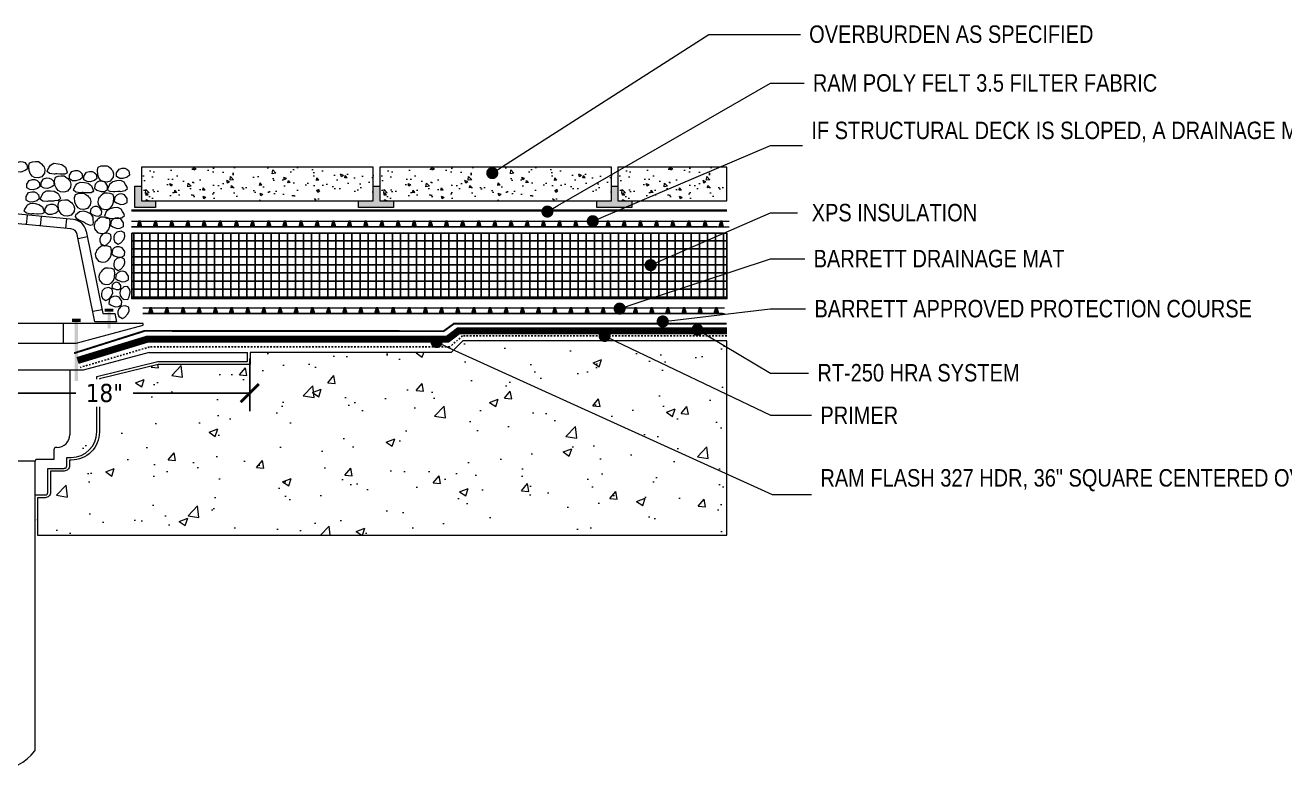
# Model space of a CAD drawing. Header units: inches. Extents: x -17 to 400, y 0 to 50.
# Drawn here: x 22.3 to 100.3, y 3.6 to 49.7 of the extents above; entities that cross this region are included whole.
import ezdxf
from ezdxf import colors
from ezdxf.entities.mleader import LeaderData, LeaderLine
from ezdxf.math import Vec2, Vec3

# ---------------------------------------------------------------- set-up
doc = ezdxf.new("R2010")
doc.units = ezdxf.units.IN
doc.header["$MEASUREMENT"] = 0
for name, pattern in [('Dash', [0.25, 0.125, -0.125]), ('Dashed - Dense', [0.8, 0.5, -0.3]), ('DASHED2', [0.1875, 0.125, -0.0625])]:
    doc.linetypes.add(name, pattern=pattern)
for name, color, linetype, lineweight in [('Drainage Mat', 191, 'Continuous', 0), ('Others', 190, 'Continuous', 0), ('RAM HDR 327', 63, 'Continuous', 0), ('RAM POLY FELT 3.5 FILTER FABRIC.', 4, 'Dash', 0), ('RT-250 HRA SYSTEM LIQUID', 241, 'Continuous', 0), ('RT-250 HRA SYSTEM MESH', 3, 'Continuous', 0), ('Text', 20, 'Continuous', 0)]:
    doc.layers.add(name, color=color, linetype=linetype, lineweight=lineweight)
doc.layers.add('G - Drawings.2D_Pen_No__11', color=251, linetype='Continuous', lineweight=0, true_color=0x4a4a4a)
doc.layers.add('Protection Course', color=99, linetype='Dashed - Dense', lineweight=0, true_color=0x216123)
for name, color, linetype in [('Insulation Border', 8, 'Continuous'), ('Insulation Foam', 9, 'Continuous'), ('Primer', 32, 'DASHED2')]:
    doc.layers.add(name, color=color, linetype=linetype)
doc.styles.add('Annotative', font='tahoma.ttf')
doc.styles.get("Standard").update_dxf_attribs({"font": ''})
doc.styles.get('Standard').set_extended_font_data('Arial Narrow')
doc.dimstyles.new('Annotative', dxfattribs={"dimscale": 0, "dimtxt": 0.09375, "dimasz": 0.09375, "dimexe": 0.09375, "dimexo": 0.09375, "dimgap": 0.0625, "dimtad": 0, "dimtih": 1, "dimtoh": 1, "dimlfac": -1, "dimzin": 3, "dimdsep": 46, "dimlunit": 4, "dimtxsty": 'Annotative', "dimblk": 'ARCHTICK', "dimcen": 0.09, "dimclrd": 256, "dimclre": 256, "dimclrt": 256, "dimadec": 0, "dimazin": 2, "dimtfac": 1, "dimtix": 1, "dimtofl": 0, "dimtmove": 1, "dimatfit": 1, "dimldrblk": 'CLOSEDBLANK', "dimfxl": 1, "dimtfill": 1, "dimtolj": 1, "dimtzin": 0, "dimarcsym": 0})

# ---------------------------------------------------------------- blocks, each defined once
blk = doc.blocks.new('*U17')
at = {"layer": 'Drainage Mat'}
h = blk.add_hatch(color=256, dxfattribs=at)
h.dxf.hatch_style = 1
h.paths.add_polyline_path([(0.5, 0.343), (0.447, 0.343), (0.355, 0), (0.5, 0), (0.645, 0), (0.553, 0.343)])
at = {"layer": 'Drainage Mat', "linetype": 'Continuous'}
for points in [[(0, 0.343), (1, 0.343)], [(0, 0), (1, 0)]]:
    blk.add_lwpolyline(points, dxfattribs=at)
blk.add_lwpolyline([(0.5, 0.343), (0.447, 0.343), (0.355, 0), (0.5, 0), (0.645, 0), (0.553, 0.343)], close=True, dxfattribs=at)
blk = doc.blocks.new('*U18')
at = {"layer": 'Drainage Mat', "color": 0, "linetype": 'ByBlock', "lineweight": -2, "transparency": 16777216}
for p in [(28.904, 37.206), (29.904, 37.206), (30.904, 37.206), (31.904, 37.206), (32.904, 37.206), (33.904, 37.206), (34.904, 37.206), (35.904, 37.206), (36.904, 37.206), (37.904, 37.206), (38.904, 37.206), (39.904, 37.206), (40.904, 37.206), (41.904, 37.206), (42.904, 37.206), (43.904, 37.206), (44.904, 37.206), (45.904, 37.206), (46.904, 37.206), (47.904, 37.206), (48.904, 37.206), (49.904, 37.206), (50.904, 37.206), (51.904, 37.206), (52.904, 37.206), (53.904, 37.206), (54.904, 37.206), (55.904, 37.206), (56.904, 37.206), (57.904, 37.206), (58.904, 37.206), (59.904, 37.206), (60.904, 37.206), (61.904, 37.206), (62.904, 37.206), (63.904, 37.206), (64.904, 37.206)]:
    blk.add_blockref('*U17', p, dxfattribs=at)
blk = doc.blocks.new('*U21')
at = {"layer": 'Drainage Mat'}
h = blk.add_hatch(color=256, dxfattribs=at)
h.dxf.hatch_style = 1
h.paths.add_polyline_path([(0.5, 0.343), (0.447, 0.343), (0.355, 0), (0.5, 0), (0.645, 0), (0.553, 0.343)])
at = {"layer": 'Drainage Mat', "linetype": 'Continuous'}
for points in [[(0, 0.343), (1, 0.343)], [(0, 0), (1, 0)]]:
    blk.add_lwpolyline(points, dxfattribs=at)
blk.add_lwpolyline([(0.5, 0.343), (0.447, 0.343), (0.355, 0), (0.5, 0), (0.645, 0), (0.553, 0.343)], close=True, dxfattribs=at)
blk = doc.blocks.new('*U22')
at = {"layer": 'Drainage Mat', "color": 0, "linetype": 'ByBlock', "lineweight": -2, "transparency": 16777216}
for p in [(29.603, 31.843), (30.603, 31.843), (31.603, 31.843), (32.603, 31.843), (33.603, 31.843), (34.603, 31.843), (35.603, 31.843), (36.603, 31.843), (37.603, 31.843), (38.603, 31.843), (39.603, 31.843), (40.603, 31.843), (41.603, 31.843), (42.603, 31.843), (43.603, 31.843), (44.603, 31.843), (45.603, 31.843), (46.603, 31.843), (47.603, 31.843), (48.603, 31.843), (49.603, 31.843), (50.603, 31.843), (51.603, 31.843), (52.603, 31.843), (53.603, 31.843), (54.603, 31.843), (55.603, 31.843), (56.603, 31.843), (57.603, 31.843), (58.603, 31.843), (59.603, 31.843), (60.603, 31.843), (61.603, 31.843), (62.603, 31.843), (63.603, 31.843), (64.603, 31.843)]:
    blk.add_blockref('*U21', p, dxfattribs=at)
blk = doc.blocks.new('_Dot')
at = {"color": 0, "linetype": 'ByBlock', "lineweight": -2}
blk.add_line((-0.5, 0), (-1, 0), dxfattribs=at)
at = {"color": 0, "linetype": 'ByBlock', "const_width": 0.5}
blk.add_lwpolyline([(-0.25, 0, 1), (0.25, 0, 1)], format="xyb", close=True, dxfattribs=at)
blk = doc.blocks.new('_ArchTick')
at = {"color": 0, "linetype": 'ByBlock', "const_width": 0.15}
blk.add_lwpolyline([(-0.5, -0.5), (0.5, 0.5)], dxfattribs=at)
blk = doc.blocks.new('*D23')
at = {"layer": 'Defpoints', "color": 0, "transparency": 16777216}
for p in [(18.241, 29.819), (36.225, 30.185), (36.225, 26.905)]:
    blk.add_point(p, dxfattribs=at)
at = {"layer": 'Text', "lineweight": -2, "transparency": 16777216}
for p, q in [((36.225, 29.06), (36.225, 25.78)), ((18.241, 28.694), (18.241, 25.78)), ((18.241, 26.905), (25.456, 26.905)), ((36.225, 26.905), (29.01, 26.905))]:
    blk.add_line(p, q, dxfattribs=at)
at = {"layer": 'Text', "lineweight": -2, "transparency": 16777216, "xscale": 1.125, "yscale": 1.125, "zscale": 1.125, "rotation": 180}
blk.add_blockref('_ArchTick', (18.241, 26.905), dxfattribs=at)
at = {"layer": 'Text', "lineweight": -2, "transparency": 16777216, "xscale": 1.125, "yscale": 1.125, "zscale": 1.125}
blk.add_blockref('_ArchTick', (36.225, 26.905), dxfattribs=at)
at = {"layer": 'Text', "transparency": 16777216, "insert": (27.233, 26.905), "char_height": 1.125, "attachment_point": 5, "style": 'Annotative', "bg_fill": 3, "box_fill_scale": 1.25, "bg_fill_color": 9, "bg_fill_true_color": 13158600, "bg_fill_transparency": 0}
blk.add_mtext('\\A1;18"', dxfattribs=at)
blk = doc.blocks.new('_ClosedBlank')
at = {"color": 0, "linetype": 'ByBlock', "lineweight": -2}
for p, q in [((-1, 0.17), (0, 0)), ((-1, 0.17), (-1, -0.17)), ((0, 0), (-1, -0.17))]:
    blk.add_line(p, q, dxfattribs=at)

msp = doc.modelspace()

# ---------------------------------------------------------------- hatches: boundary and pattern name
at = {"layer": 'Insulation Foam'}
h = msp.add_hatch(dxfattribs=at)
h.set_pattern_fill('NET', color=256, scale=4)
h.set_pattern_definition([(0, (-715.94605, 13.34545), (0, 0.5), []), (90, (-715.94605, 13.34545), (-0.5, 3e-17), [])])
h.paths.add_polyline_path([(28.9256, 36.8037), (28.9256, 32.7603), (65.7527, 32.7603), (65.7527, 36.8037)])
at = {"layer": 'Others'}
h = msp.add_hatch(dxfattribs=at)
h.set_pattern_fill('CONCRETE___STRUCTURAL_0002', color=256, style=0, pattern_type=2)
h.set_pattern_definition([(130, (35.2224, 39.63), (1.75746, 0.15376), [0.18377, -2.02145]), (185, (35.2224, 39.63), (0.33997, 1.84306), [0.147, -1.61716]), (79.549, (35.076, 39.6172), (-1.4175, 1.6893), [0.15618, -1.71797]), (133.816, (35.2224, 40.12), (2.615, 0.40556), [0.27565, -3.0322]), (83.364, (35.0045, 40.0862), (-2.29015, 2.3868), [0.23427, -2.57696]), (188.816, (35.2224, 40.12), (-2.29015, 2.3868), [0.2205, -2.42574]), (159, (34.9774, 39.9975), (1.46257, 0.98652), [0.18377, -2.02145]), (214, (34.9774, 39.9975), (-0.5962, 1.7768), [0.147, -1.61716]), (108.549, (34.8555, 39.9153), (-2.05875, 0.79028), [0.15618, -1.71797]), (142.5, (35.22243, 39.63), (-0.029795, 0.81567), [0, -1.59756, 0, -1.641665, 0, -1.62329]), (172.5, (35.2224, 39.63), (-0.644585, 0.96641), [0, -0.935994, 0, -1.56081, 0, -0.61869]), (212.5, (35.76884, 39.63), (1.307996, 0.055265), [0, -0.61256, 0, -1.91119, 0, -2.536005]), (222.5, (36.0139, 39.63), (-1.42895, 0.24528), [0, -0.79633, 0, -1.26923, 0, -1.80093])])
h.paths.add_polyline_path([(43.8662, 40.8985), (29.5333, 40.8985), (29.5333, 38.8208), (43.8662, 38.8208)])
h = msp.add_hatch(dxfattribs=at)
h.set_pattern_fill('CONCRETE___STRUCTURAL_0002', color=256, style=0, pattern_type=2)
h.set_pattern_definition([(130, (49.9628, 39.63), (1.75746, 0.15376), [0.18377, -2.02145]), (185, (49.9628, 39.63), (0.33997, 1.84306), [0.147, -1.61716]), (79.549, (49.8163, 39.6172), (-1.4175, 1.6893), [0.15618, -1.71797]), (133.816, (49.9628, 40.12), (2.615, 0.40556), [0.27565, -3.0322]), (83.364, (49.7448, 40.0862), (-2.29015, 2.3868), [0.23427, -2.57696]), (188.816, (49.9628, 40.12), (-2.29015, 2.3868), [0.2205, -2.42574]), (159, (49.7177, 39.9975), (1.46257, 0.98652), [0.18377, -2.02145]), (214, (49.7177, 39.9975), (-0.5962, 1.7768), [0.147, -1.61716]), (108.549, (49.5959, 39.9153), (-2.05875, 0.79028), [0.15618, -1.71797]), (142.5, (49.96276, 39.63), (-0.029795, 0.81567), [0, -1.59756, 0, -1.641665, 0, -1.62329]), (172.5, (49.96276, 39.63), (-0.644585, 0.96641), [0, -0.935994, 0, -1.56081, 0, -0.61869]), (212.5, (50.50916, 39.63), (1.307996, 0.055265), [0, -0.61256, 0, -1.91119, 0, -2.536005]), (222.5, (50.7542, 39.63), (-1.42895, 0.24528), [0, -0.79633, 0, -1.26923, 0, -1.80093])])
h.paths.add_polyline_path([(58.6065, 40.8985), (44.2736, 40.8985), (44.2736, 38.8208), (58.6065, 38.8208)])
h = msp.add_hatch(dxfattribs=at)
h.set_pattern_fill('CONCRETE___STRUCTURAL_0002', color=256, style=0, pattern_type=2)
h.set_pattern_definition([(130, (64.7031, 39.63), (1.75746, 0.15376), [0.18377, -2.02145]), (185, (64.703, 39.63), (0.34, 1.84306), [0.147, -1.61716]), (79.55, (64.5566, 39.6172), (-1.4175, 1.6893), [0.1562, -1.71797]), (133.816, (64.703, 40.12), (2.615, 0.4056), [0.27565, -3.0322]), (83.364, (64.4852, 40.0862), (-2.2902, 2.3868), [0.2343, -2.57696]), (188.816, (64.703, 40.12), (-2.2902, 2.3868), [0.2205, -2.42574]), (159, (64.458, 39.9975), (1.46257, 0.9865), [0.18377, -2.02145]), (214, (64.458, 39.9975), (-0.5962, 1.7768), [0.147, -1.61716]), (108.55, (64.3362, 39.9153), (-2.05875, 0.7903), [0.1562, -1.71797]), (142.5, (64.7031, 39.63), (-0.029795, 0.81567), [0, -1.59756, 0, -1.641665, 0, -1.62329]), (172.5, (64.7031, 39.63), (-0.64459, 0.9664), [0, -0.93599, 0, -1.56081, 0, -0.61869]), (212.5, (65.2495, 39.63), (1.307996, 0.055265), [0, -0.61256, 0, -1.91119, 0, -2.536]), (222.5, (65.4945, 39.63), (-1.42895, 0.24528), [0, -0.79633, 0, -1.26923, 0, -1.80093])])
h.paths.add_polyline_path([(65.7527, 40.8985), (59.0139, 40.8985), (59.0139, 38.8208), (65.7527, 38.8208)])
for points in [[(29.1258, 39.7285), (29.5333, 39.7285), (29.5333, 38.8208), (30.3902, 38.8208), (30.3902, 38.407), (29.1258, 38.407)], [(45.1305, 38.8208), (45.1305, 38.407), (42.9643, 38.407), (42.9643, 38.8208), (43.8662, 38.8208), (43.8662, 39.7285), (44.2736, 39.7285), (44.2736, 38.8208)], [(59.8708, 38.8208), (59.8708, 38.407), (57.7046, 38.407), (57.7046, 38.8208), (58.6065, 38.8208), (58.6065, 39.7285), (59.0139, 39.7285), (59.0139, 38.8208)]]:
    msp.add_hatch(color=256, dxfattribs=at).paths.add_polyline_path(points)
at = {"layer": 'Others', "linetype": 'Continuous'}
for points in [[(27.7946, 32.1395), (27.2463, 32.1395), (27.2463, 31.9425), (27.7946, 31.9425)], [(25.7667, 31.5074), (25.2184, 31.5074), (25.2184, 31.3104), (25.7667, 31.3104)], [(25.3971, 31.3104), (25.3971, 27.6523), (25.5941, 27.6523), (25.5941, 31.3104)], [(27.425, 31.9291), (27.425, 30.9204), (27.622, 30.9204), (27.622, 31.9291)]]:
    msp.add_hatch(color=256, dxfattribs=at).paths.add_polyline_path(points)
at = {"layer": 'Others'}
h = msp.add_hatch(dxfattribs=at)
h.set_pattern_fill('CONCRETE___STRUCTURAL_0002', color=256, style=0, pattern_type=2)
h.set_pattern_definition([(50, (-167.875, 23.269), (-5.46552, 0.47817), [0.5715, -6.2865]), (355, (-167.875, 23.269), (-1.05729, 5.7317), [0.4572, -5.0292]), (100.4514, (-167.4194, 23.229), (4.40824, 5.25353), [0.4857, -5.3427]), (46.1842, (-167.875, 24.793), (-8.13238, 1.26125), [0.85725, -9.42975]), (96.6356, (-167.197, 24.688), (7.12213, 7.42278), [0.72855, -8.01405]), (351.184, (-167.875, 24.793), (7.12212, 7.42278), [0.6858, -7.5438]), (21, (-167.113, 24.412), (-4.54843, 3.06796), [0.5715, -6.2865]), (326, (-167.113, 24.412), (1.85406, 5.52564), [0.4572, -5.0292]), (71.4514, (-166.734, 24.156), (6.4025, 2.45768), [0.4857, -5.3427]), (37.5, (-167.8749, 23.2689), (0.092658, 2.536651), [0, -4.96824, 0, -5.1054, 0, -5.04825]), (7.5, (-167.875, 23.2689), (2.00459, 3.005417), [0, -2.91084, 0, -4.85394, 0, -1.92405]), (327.5, (-169.5742, 23.2689), (-4.067727, 0.171868), [0, -1.905, 0, -5.9436, 0, -7.8867]), (317.5, (-170.336, 23.269), (4.44388, 0.7628), [0, -2.4765, 0, -3.94716, 0, -5.6007])])
edge = h.paths.add_edge_path()
edge.add_arc((24.7465, 22.4066), 0.3258, 270, 360, ccw=False)
edge.add_line((24.7465, 22.0808), (23.8956, 22.0808))
edge.add_line((23.8956, 22.0808), (23.8956, 20.7574))
edge.add_arc((23.5698, 20.7574), 0.3258, 270, 360, ccw=False)
edge.add_line((23.5698, 20.4317), (23.0947, 20.4317))
edge.add_line((23.0947, 20.4317), (23.0947, 18.1154))
edge.add_line((23.0947, 18.1154), (65.7527, 18.1154))
edge.add_line((65.7527, 18.1154), (65.7527, 30.1501))
edge.add_line((65.7527, 30.1501), (49.4176, 30.1501))
edge.add_line((49.4176, 30.1501), (48.686, 29.4185))
edge.add_line((48.686, 29.4185), (36.2541, 29.4185))
edge.add_line((36.2541, 29.4185), (36.2541, 28.6859))
edge.add_line((36.2541, 28.6859), (30.5597, 28.6859))
edge.add_line((30.5597, 28.6859), (26.9267, 27.7963))
edge.add_line((26.9267, 27.7963), (26.9267, 24.5055))
edge.add_arc((25.1848, 24.503), 1.7419, -90.083378, 0.083378, ccw=False)
edge.add_line((25.1823, 22.7611), (25.0723, 22.7611))
edge.add_line((25.0723, 22.7611), (25.0723, 22.4066))

# ---------------------------------------------------------------- linework, layer by layer
at = {"layer": 'Drainage Mat'}
for points in [[(65.131, 37.2064), (28.9038, 37.2064)], [(65.4859, 31.843), (29.6029, 31.843)]]:
    msp.add_lwpolyline(points, dxfattribs=at)
at = {"layer": 'G - Drawings.2D_Pen_No__11', "linetype": 'Continuous'}
msp.add_line((36.0859, 28.854), (36.0859, 29.4185), dxfattribs=at)
at = {"layer": 'Insulation Border'}
msp.add_lwpolyline([(28.9256, 36.8037), (65.7527, 36.8037), (65.7527, 32.7603), (28.9256, 32.7603)], close=True, dxfattribs=at)
at = {"layer": 'Others', "linetype": 'Continuous'}
for p, q in [((25.3103, 37.6577), (18.634, 38.3006)), ((25.1556, 37.0795), (18.2406, 37.7454)), ((22.4429, 37.9339), (22.3863, 37.3462)), ((23.317, 37.8497), (23.2604, 37.262)), ((24.885, 37.6987), (24.8284, 37.111)), ((26.6504, 31.3296), (25.5535, 36.7213)), ((26.1059, 36.9413), (27.1458, 31.8302)), ((26.1803, 36.5757), (25.6068, 36.4591)), ((27.0972, 32.069), (26.5237, 31.9523)), ((29.6313, 31.2205), (6.85, 31.2205)), ((24.6955, 29.9989), (24.6955, 31.2205)), ((28.0036, 31.3219), (26.6504, 31.3296)), ((27.1458, 31.8302), (27.9002, 31.8302)), ((28.0036, 31.3219), (27.9002, 31.8302)), ((29.6313, 31.1098), (29.6313, 31.2205)), ((25.4854, 29.9989), (29.6313, 31.1098)), ((10.9959, 29.9989), (25.4854, 29.9989)), ((30.0116, 29.4185), (25.913, 28.3203)), ((26.7585, 27.9283), (30.5395, 28.854)), ((30.0116, 29.4185), (36.0859, 29.4185)), ((30.5395, 28.854), (36.0859, 28.854)), ((25.913, 28.3203), (10.5683, 28.3203)), ((25.089, 28.3203), (25.089, 24.3331)), ((26.7585, 24.5055), (26.7585, 27.9283)), ((24.1033, 23.3874), (24.1033, 22.8044)), ((24.3009, 23.545), (24.2609, 23.545)), ((13.5376, 22.7182), (22.9437, 22.7182)), ((22.9266, 22.6468), (22.9266, 4.7544)), ((24.1033, 22.8044), (23.0842, 22.8044)), ((24.9042, 22.9293), (25.1823, 22.9293)), ((24.9042, 22.4066), (24.9042, 22.9293)), ((23.7275, 22.2489), (24.7465, 22.2489)), ((23.7275, 20.7574), (23.7275, 22.2489)), ((22.9266, 20.5998), (23.5698, 20.5998))]:
    msp.add_line(p, q, dxfattribs=at)
for points in [[(22.4298, 41.0721), (22.4717, 40.7985), (22.3295, 40.6866), (22.0681, 40.5956), (21.8681, 40.6067), (21.6749, 40.721), (21.666, 40.9515), (21.826, 41.1839), (22.0199, 41.2448), (22.1792, 41.2325), (22.3128, 41.1762), (22.3987, 41.0852), (22.4232, 41.0566)], [(23.4029, 41.0295), (23.4782, 40.9599), (23.5062, 40.893), (23.5525, 40.7387), (23.5255, 40.5361), (23.3507, 40.3041), (23.1294, 40.2365), (22.9132, 40.2666), (22.7705, 40.3384), (22.6465, 40.5015), (22.5728, 40.6857), (22.5513, 40.9718), (22.5987, 41.1646), (22.7761, 41.2349), (22.9645, 41.2515), (23.0791, 41.2533), (23.15, 41.2477), (23.2351, 41.1919), (23.3375, 41.1126), (23.3681, 41.0929)], [(24.1221, 40.4605), (23.8331, 40.5135), (23.6975, 40.6337), (23.7277, 40.7574), (23.8237, 40.8908), (23.9034, 41.0283), (24.1094, 41.1377), (24.3726, 41.1115), (24.5947, 41.061), (24.8167, 40.8979), (24.9326, 40.5977), (24.8981, 40.5224), (24.794, 40.469), (24.5652, 40.4579), (24.4836, 40.4572), (24.2941, 40.4778), (24.2367, 40.4792), (24.1689, 40.4722)], [(25.8301, 40.5235), (25.872, 40.2499), (25.7298, 40.1379), (25.4684, 40.047), (25.2684, 40.0581), (25.0752, 40.1724), (25.0663, 40.4029), (25.2263, 40.6352), (25.4202, 40.6962), (25.5795, 40.6839), (25.7131, 40.6276), (25.799, 40.5366), (25.8235, 40.5079)], [(26.7238, 40.4664), (26.7657, 40.1927), (26.6235, 40.0808), (26.3622, 39.9899), (26.1621, 40.001), (25.9689, 40.1153), (25.96, 40.3458), (26.1201, 40.5781), (26.3139, 40.639), (26.4733, 40.6268), (26.6068, 40.5705), (26.6927, 40.4794), (26.7173, 40.4508)], [(27.6518, 40.7662), (27.7271, 40.6966), (27.7551, 40.6297), (27.8015, 40.4754), (27.7744, 40.2728), (27.5996, 40.0408), (27.3783, 39.9732), (27.1621, 40.0033), (27.0194, 40.0752), (26.8955, 40.2383), (26.8217, 40.4224), (26.8002, 40.7085), (26.8476, 40.9013), (27.025, 40.9716), (27.2135, 40.9882), (27.328, 40.9901), (27.3989, 40.9845), (27.484, 40.9286), (27.5864, 40.8494), (27.6171, 40.8296)], [(28.7454, 40.6705), (28.7873, 40.3969), (28.6451, 40.285), (28.3838, 40.194), (28.1837, 40.2051), (27.9905, 40.3194), (27.9816, 40.5499), (28.1417, 40.7823), (28.3355, 40.8432), (28.4949, 40.8309), (28.6284, 40.7746), (28.7143, 40.6836), (28.7389, 40.655)], [(23.1874, 39.9698), (23.2293, 39.6962), (23.0871, 39.5843), (22.8258, 39.4933), (22.6257, 39.5045), (22.4325, 39.6188), (22.4236, 39.8492), (22.5837, 40.0816), (22.7775, 40.1425), (22.9369, 40.1302), (23.0704, 40.074), (23.1563, 39.9829), (23.1809, 39.9543)], [(24.074, 40.0586), (24.116, 39.7849), (23.9738, 39.673), (23.7124, 39.582), (23.5123, 39.5932), (23.3192, 39.7075), (23.3103, 39.938), (23.4703, 40.1703), (23.6642, 40.2312), (23.8235, 40.2189), (23.957, 40.1627), (24.043, 40.0716), (24.0675, 40.043)], [(25.0035, 40.1365), (25.0788, 40.067), (25.1068, 40), (25.1532, 39.8458), (25.1261, 39.6432), (24.9513, 39.4111), (24.73, 39.3435), (24.5138, 39.3737), (24.3711, 39.4455), (24.2472, 39.6086), (24.1734, 39.7927), (24.1519, 40.0788), (24.1993, 40.2717), (24.3767, 40.342), (24.5652, 40.3585), (24.6797, 40.3604), (24.7506, 40.3548), (24.8357, 40.2989), (24.9381, 40.2197), (24.9688, 40.2)], [(25.7476, 39.3015), (25.4586, 39.3545), (25.3231, 39.4747), (25.3533, 39.5984), (25.4493, 39.7318), (25.5289, 39.8693), (25.7349, 39.9787), (25.9981, 39.9525), (26.2203, 39.902), (26.4422, 39.7389), (26.5582, 39.4387), (26.5237, 39.3634), (26.4196, 39.31), (26.1907, 39.2989), (26.1092, 39.2982), (25.9197, 39.3188), (25.8623, 39.3202), (25.7944, 39.3132)], [(26.6674, 39.8659), (26.6255, 39.5922), (26.7677, 39.4803), (27.0291, 39.3894), (27.2291, 39.4005), (27.4223, 39.5148), (27.4312, 39.7453), (27.2711, 39.9776), (27.0773, 40.0385), (26.9179, 40.0263), (26.7844, 39.97), (26.6985, 39.8789), (26.674, 39.8503)], [(28.235, 39.3936), (28.524, 39.4466), (28.6595, 39.5668), (28.6293, 39.6905), (28.5333, 39.8239), (28.4537, 39.9614), (28.2477, 40.0708), (27.9845, 40.0446), (27.7623, 39.9941), (27.5404, 39.831), (27.4244, 39.5308), (27.459, 39.4555), (27.563, 39.4021), (27.7919, 39.391), (27.8735, 39.3903), (28.063, 39.4109), (28.1203, 39.4123), (28.1882, 39.4053)], [(23.148, 39.2071), (23.1899, 38.9335), (23.0477, 38.8216), (22.7863, 38.7306), (22.5863, 38.7418), (22.3931, 38.856), (22.3842, 39.0865), (22.5442, 39.3189), (22.7381, 39.3798), (22.8974, 39.3675), (23.031, 39.3112), (23.1169, 39.2202), (23.1414, 39.1916)], [(23.7136, 38.7675), (23.4209, 38.7932), (23.2747, 38.9001), (23.2931, 39.0262), (23.3762, 39.1679), (23.4426, 39.3123), (23.6375, 39.4406), (23.9019, 39.4392), (24.1279, 39.4097), (24.3641, 39.2681), (24.5077, 38.9801), (24.4804, 38.9019), (24.3818, 38.8389), (24.1549, 38.8065), (24.0738, 38.7981), (23.8832, 38.8008), (23.826, 38.7969), (23.7591, 38.7836)], [(26.2392, 39.0683), (26.3145, 38.9988), (26.3425, 38.9319), (26.3888, 38.7776), (26.3618, 38.575), (26.187, 38.343), (25.9657, 38.2753), (25.7495, 38.3055), (25.6068, 38.3773), (25.4828, 38.5404), (25.4091, 38.7245), (25.3876, 39.0106), (25.435, 39.2035), (25.6124, 39.2738), (25.8009, 39.2903), (25.9154, 39.2922), (25.9863, 39.2866), (26.0714, 39.2307), (26.1738, 39.1515), (26.2045, 39.1318)], [(26.9717, 39.0696), (26.8964, 39.0001), (26.8684, 38.9332), (26.822, 38.7789), (26.8491, 38.5763), (27.0239, 38.3443), (27.2452, 38.2766), (27.4614, 38.3068), (27.6041, 38.3786), (27.728, 38.5417), (27.8018, 38.7258), (27.8233, 39.0119), (27.7759, 39.2048), (27.5985, 39.2751), (27.41, 39.2916), (27.2955, 39.2935), (27.2246, 39.2879), (27.1395, 39.232), (27.0371, 39.1528), (27.0064, 39.1331)], [(27.8803, 39.0696), (27.8383, 38.796), (27.9806, 38.6841), (28.2419, 38.5931), (28.442, 38.6043), (28.6351, 38.7186), (28.6441, 38.949), (28.484, 39.1814), (28.2902, 39.2423), (28.1308, 39.23), (27.9973, 39.1738), (27.9113, 39.0827), (27.8868, 39.0541)], [(22.6978, 37.9937), (22.4088, 38.0466), (22.2733, 38.1668), (22.3035, 38.2905), (22.3995, 38.4239), (22.4791, 38.5614), (22.6851, 38.6709), (22.9483, 38.6447), (23.1705, 38.5942), (23.3924, 38.431), (23.5084, 38.1309), (23.4739, 38.0555), (23.3698, 38.0021), (23.1409, 37.991), (23.0594, 37.9903), (22.8699, 38.0109), (22.8125, 38.0123), (22.7446, 38.0053)], [(24.3208, 38.439), (24.3627, 38.1654), (24.2205, 38.0535), (23.9591, 37.9625), (23.7591, 37.9737), (23.5659, 38.088), (23.557, 38.3184), (23.717, 38.5508), (23.9109, 38.6117), (24.0703, 38.5994), (24.2038, 38.5432), (24.2897, 38.4521), (24.3142, 38.4235)], [(25.2294, 38.6482), (25.3046, 38.5787), (25.3327, 38.5118), (25.379, 38.3575), (25.352, 38.1549), (25.1772, 37.9229), (24.9559, 37.8552), (24.7397, 37.8854), (24.597, 37.9572), (24.473, 38.1203), (24.3992, 38.3044), (24.3777, 38.5905), (24.4251, 38.7834), (24.6026, 38.8537), (24.791, 38.8702), (24.9056, 38.8721), (24.9764, 38.8665), (25.0616, 38.8106), (25.164, 38.7314), (25.1946, 38.7117)], [(26.4033, 38.3271), (26.3462, 38.0846), (26.4658, 37.974), (26.6938, 37.8738), (26.8741, 37.8695), (27.0555, 37.9583), (27.08, 38.1644), (26.9529, 38.3843), (26.7833, 38.4528), (26.6395, 38.4531), (26.5157, 38.4122), (26.4321, 38.3366), (26.4081, 38.3127)], [(28.046, 37.7217), (28.335, 37.7747), (28.4706, 37.8949), (28.4403, 38.0186), (28.3444, 38.152), (28.2647, 38.2895), (28.0587, 38.3989), (27.7955, 38.3727), (27.5734, 38.3222), (27.3514, 38.1591), (27.2354, 37.8589), (27.27, 37.7836), (27.3741, 37.7302), (27.6029, 37.7191), (27.6845, 37.7184), (27.874, 37.739), (27.9313, 37.7404), (27.9992, 37.7334)], [(26.0749, 37.4114), (26.3529, 37.3161), (26.5299, 37.3546), (26.5641, 37.4773), (26.5457, 37.6406), (26.5435, 37.7995), (26.4174, 37.9957), (26.1751, 38.1017), (25.9566, 38.1664), (25.6833, 38.1327), (25.4352, 37.9277), (25.4285, 37.8451), (25.4931, 37.7476), (25.6873, 37.6259), (25.758, 37.5854), (25.9334, 37.5106), (25.9841, 37.4838), (26.0398, 37.4445)], [(26.7458, 37.5814), (26.6706, 37.5118), (26.6425, 37.4449), (26.5962, 37.2906), (26.6232, 37.088), (26.798, 36.856), (27.0193, 36.7883), (27.2355, 36.8185), (27.3782, 36.8903), (27.5022, 37.0534), (27.576, 37.2376), (27.5975, 37.5237), (27.5501, 37.7165), (27.3726, 37.7868), (27.1842, 37.8034), (27.0696, 37.8052), (26.9988, 37.7996), (26.9136, 37.7437), (26.8112, 37.6645), (26.7806, 37.6448)], [(27.6544, 37.5813), (27.6125, 37.3077), (27.7547, 37.1958), (28.0161, 37.1048), (28.2161, 37.116), (28.4093, 37.2303), (28.4182, 37.4607), (28.2582, 37.6931), (28.0643, 37.754), (27.905, 37.7417), (27.7714, 37.6855), (27.6855, 37.5944), (27.661, 37.5658)], [(26.9978, 36.1704), (27.2312, 36.0217), (27.391, 36.1067), (27.5796, 36.3092), (27.6501, 36.4968), (27.6234, 36.7196), (27.4161, 36.8207), (27.1389, 36.768), (27.005, 36.6151), (26.952, 36.4644), (26.9496, 36.3195), (26.9983, 36.2041), (27.0146, 36.1702)], [(27.8551, 36.2832), (28.0885, 36.1345), (28.2483, 36.2195), (28.4369, 36.422), (28.5074, 36.6095), (28.4807, 36.8324), (28.2734, 36.9335), (27.9962, 36.8807), (27.8623, 36.7279), (27.8093, 36.5771), (27.8069, 36.4323), (27.8556, 36.3169), (27.8719, 36.2829)], [(26.8196, 35.7999), (26.7443, 35.7304), (26.7163, 35.6635), (26.6699, 35.5092), (26.697, 35.3066), (26.8718, 35.0746), (27.0931, 35.0069), (27.3093, 35.0371), (27.452, 35.1089), (27.5759, 35.272), (27.6497, 35.4561), (27.6712, 35.7422), (27.6238, 35.9351), (27.4464, 36.0054), (27.2579, 36.0219), (27.1434, 36.0238), (27.0725, 36.0182), (26.9874, 35.9623), (26.885, 35.8831), (26.8543, 35.8634)], [(27.7282, 35.7999), (27.6862, 35.5263), (27.8285, 35.4144), (28.0898, 35.3234), (28.2899, 35.3346), (28.483, 35.4488), (28.492, 35.6793), (28.3319, 35.9117), (28.1381, 35.9726), (27.9787, 35.9603), (27.8452, 35.904), (27.7592, 35.813), (27.7347, 35.7844)], [(27.8551, 34.6467), (28.0885, 34.498), (28.2483, 34.583), (28.4369, 34.7855), (28.5074, 34.9731), (28.4807, 35.1959), (28.2734, 35.297), (27.9962, 35.2443), (27.8623, 35.0914), (27.8093, 34.9407), (27.8069, 34.7958), (27.8556, 34.6804), (27.8719, 34.6465)], [(27.0362, 34.418), (26.961, 34.3484), (26.9329, 34.2815), (26.8866, 34.1272), (26.9136, 33.9246), (27.0884, 33.6926), (27.3097, 33.6249), (27.5259, 33.6551), (27.6686, 33.7269), (27.7926, 33.89), (27.8663, 34.0742), (27.8879, 34.3602), (27.8405, 34.5531), (27.663, 34.6234), (27.4746, 34.64), (27.36, 34.6418), (27.2892, 34.6362), (27.204, 34.5803), (27.1016, 34.5011), (27.071, 34.4814)], [(27.9632, 34.2762), (27.9213, 34.0026), (28.0635, 33.8907), (28.3249, 33.7997), (28.5249, 33.8108), (28.7181, 33.9251), (28.727, 34.1556), (28.567, 34.388), (28.3731, 34.4489), (28.2138, 34.4366), (28.0802, 34.3803), (27.9943, 34.2893), (27.9698, 34.2607)], [(27.7248, 33.6463), (27.6955, 33.4547), (27.795, 33.3764), (27.978, 33.3127), (28.118, 33.3205), (28.2532, 33.4005), (28.2595, 33.5619), (28.1474, 33.7245), (28.0117, 33.7672), (27.9002, 33.7585), (27.8067, 33.7192), (27.7466, 33.6554), (27.7294, 33.6354)], [(27.0938, 32.7907), (27.3273, 32.642), (27.487, 32.727), (27.6757, 32.9295), (27.7461, 33.1171), (27.7194, 33.3399), (27.5122, 33.441), (27.235, 33.3883), (27.101, 33.2354), (27.048, 33.0847), (27.0457, 32.9398), (27.0943, 32.8244), (27.1106, 32.7905)], [(27.5426, 32.7297), (27.5006, 32.4561), (27.6429, 32.3442), (27.9042, 32.2532), (28.1043, 32.2644), (28.2974, 32.3787), (28.3064, 32.6091), (28.1463, 32.8415), (27.9524, 32.9024), (27.7931, 32.8901), (27.6596, 32.8339), (27.5736, 32.7428), (27.5491, 32.7142)], [(28.3986, 32.7233), (28.6752, 32.7112), (28.771, 32.8647), (28.8332, 33.1344), (28.8004, 33.3321), (28.6659, 33.5117), (28.4358, 33.4957), (28.2221, 33.3114), (28.1826, 33.1121), (28.212, 32.955), (28.2824, 32.8283), (28.3823, 32.7528), (28.4134, 32.7315)], [(28.1096, 31.6711), (28.343, 31.5224), (28.5028, 31.6074), (28.6914, 31.8099), (28.7619, 31.9974), (28.7352, 32.2203), (28.5279, 32.3214), (28.2507, 32.2686), (28.1168, 32.1158), (28.0638, 31.965), (28.0615, 31.8201), (28.1101, 31.7048), (28.1264, 31.6708)]]:
    msp.add_lwpolyline(points, close=True, dxfattribs=at)
at = {"layer": 'Others', "flags": 128}
for points in [[(43.8662, 40.8985), (29.5333, 40.8985), (29.5333, 38.8208), (43.8662, 38.8208)], [(58.6065, 40.8985), (44.2736, 40.8985), (44.2736, 38.8208), (58.6065, 38.8208)], [(65.7527, 40.8985), (59.0139, 40.8985), (59.0139, 38.8208), (65.7527, 38.8208)], [(29.1258, 39.7285), (29.5333, 39.7285), (29.5333, 38.8208), (30.3902, 38.8208), (30.3902, 38.407), (29.1258, 38.407)], [(45.1305, 38.8208), (45.1305, 38.407), (42.9643, 38.407), (42.9643, 38.8208), (43.8662, 38.8208), (43.8662, 39.7285), (44.2736, 39.7285), (44.2736, 38.8208)], [(59.8708, 38.8208), (59.8708, 38.407), (57.7046, 38.407), (57.7046, 38.8208), (58.6065, 38.8208), (58.6065, 39.7285), (59.0139, 39.7285), (59.0139, 38.8208)]]:
    msp.add_lwpolyline(points, close=True, dxfattribs=at)
msp.add_lwpolyline([(25.0723, 22.4066, -0.4142136), (24.7465, 22.0808), (23.8956, 22.0808), (23.8956, 20.7574, -0.4142136), (23.5698, 20.4317), (23.0947, 20.4317), (23.0947, 18.1154), (65.7527, 18.1154), (65.7527, 30.1501), (49.4176, 30.1501), (48.686, 29.4185), (36.2541, 29.4185), (36.2541, 28.6859), (30.5597, 28.6859), (26.9267, 27.7963), (26.9267, 24.5055, -0.4150663), (25.1823, 22.7611), (25.0723, 22.7611)], format="xyb", close=True, dxfattribs=at)
at = {"layer": 'Others', "linetype": 'Continuous'}
for centre, radius, start, end in [((25.224, 36.7619), 0.9, 11.499702, 84.499445), ((25.1125, 36.6316), 0.45, 11.4997, 84.499443), ((24.3009, 24.3331), 0.7881, 270, 0), ((25.1823, 24.5055), 1.5763, 270, 0), ((24.2609, 23.3874), 0.1576, 90, 180), ((23.0842, 22.6468), 0.1576, 90, 180), ((24.7465, 22.4066), 0.1576, 270, 0), ((23.5698, 20.7574), 0.1576, 270, 0), ((20.582, 6.5089), 2.9283, 216.912578, 323.192728)]:
    msp.add_arc(centre, radius, start, end, dxfattribs=at)
at = {"layer": 'Primer', "ltscale": 0.2}
msp.add_lwpolyline([(65.7489, 30.4481), (49.3931, 30.4481), (48.5922, 29.7622), (30.0214, 29.7622), (25.7302, 28.4951)], dxfattribs=at)
at = {"layer": 'Protection Course', "ltscale": 0.2, "const_width": 0.1186}
msp.add_lwpolyline([(65.7443, 31.203), (48.8599, 31.203), (48.2269, 30.7421), (29.7316, 30.7623), (25.3553, 29.3789)], dxfattribs=at)
at = {"layer": 'RAM HDR 327', "const_width": 0.08}
msp.add_lwpolyline([(36.1337, 30.1551), (29.9646, 30.1551), (25.6189, 28.8718)], dxfattribs=at)
at = {"layer": 'RAM POLY FELT 3.5 FILTER FABRIC.', "ltscale": 0.2, "const_width": 0.1415, "flags": 128}
msp.add_lwpolyline([(28.8952, 38.2164), (65.7527, 38.2164)], dxfattribs=at)
at = {"layer": 'RT-250 HRA SYSTEM LIQUID', "const_width": 0.3}
for points in [[(65.7527, 30.8367), (49.1272, 30.8367), (48.4414, 30.3147), (29.8705, 30.3147), (25.547, 28.9924)], [(65.7527, 30.6957), (49.1748, 30.6957), (48.4889, 30.1737), (29.8916, 30.1737), (25.5882, 28.8576)]]:
    msp.add_lwpolyline(points, dxfattribs=at)
at = {"layer": 'RT-250 HRA SYSTEM MESH'}
msp.add_lwpolyline([(65.7527, 30.8367), (49.1272, 30.8367), (48.4414, 30.3046), (29.9461, 30.3248), (25.6226, 29.0127)], dxfattribs=at)

# ---------------------------------------------------------------- block references
at = {"layer": 'Drainage Mat'}
for name in ['*U18', '*U22']:
    msp.add_blockref(name, (0, 0), dxfattribs=at)

# ---------------------------------------------------------------- leaders
at = {"layer": 'Text'}
ml = msp.add_multileader_mtext('Standard', dxfattribs=at)
ml.set_content('OVERBURDEN AS SPECIFIED', color=256)
ml.set_leader_properties(color=256, lineweight=0)
ml.set_arrow_properties(name='DOT')
ml.build(insert=Vec2(0, 0))
ml.multileader.update_dxf_attribs({"text_left_attachment_type": 2, "text_right_attachment_type": 2, "dogleg_length": 11.2809, "arrow_head_size": 0.75, "scale": 12})
ctx = ml.context
ctx.base_point, ctx.scale, ctx.char_height, ctx.arrow_head_size, ctx.landing_gap_size, ctx.plane_origin = Vec3(70.3054, 49.1146), 12, 1.08, 0.75, 0.54, Vec3(46.5807, 40.1455)
ctx.left_attachment, ctx.right_attachment = 2, 2
notes = []
notes.append((ctx, [(0, (1, 1, 0), (64.6312, 49.1146), (1, 0), 5.6742, [(0, [(51.2373, 40.5304)], 0, [])])]))
ctx.mtext.insert, ctx.mtext.flow_direction = Vec3(70.8454, 49.6734), 5
ml = msp.add_multileader_mtext('Standard', dxfattribs=at)
ml.set_content('RAM POLY FELT 3.5 FILTER FABRIC', color=256)
ml.set_leader_properties(color=256, lineweight=0)
ml.set_arrow_properties(name='DOT')
ml.build(insert=Vec2(0, 0))
ml.multileader.update_dxf_attribs({"text_left_attachment_type": 2, "text_right_attachment_type": 2, "dogleg_length": 0.36, "arrow_head_size": 0.75, "scale": 12})
ctx = ml.context
ctx.base_point, ctx.scale, ctx.char_height, ctx.arrow_head_size, ctx.landing_gap_size, ctx.plane_origin = Vec3(70.5375, 46.0952), 12, 1.08, 0.75, 0.54, Vec3(52.7411, 37.767)
ctx.left_attachment, ctx.right_attachment = 2, 2
notes.append((ctx, [(0, (1, 1, 0), (68.4502, 46.0952), (1, 0), 2.0873, [(0, [(54.6494, 38.1482)], 0, [])])]))
ctx.mtext.insert, ctx.mtext.flow_direction = Vec3(71.0775, 46.654), 5
ml = msp.add_multileader_mtext('Standard', dxfattribs=at)
ml.set_content('IF STRUCTURAL DECK IS SLOPED, A DRAINAGE MAT IS RECOMMENDED.', color=256)
ml.set_leader_properties(color=256, lineweight=0)
ml.set_arrow_properties(name='DOT')
ml.build(insert=Vec2(0, 0))
ml.multileader.update_dxf_attribs({"text_left_attachment_type": 2, "text_right_attachment_type": 2, "dogleg_length": 0.36, "arrow_head_size": 0.75, "scale": 12})
ctx = ml.context
ctx.base_point, ctx.scale, ctx.char_height, ctx.arrow_head_size, ctx.landing_gap_size, ctx.plane_origin = Vec3(70.4447, 42.2465), 12, 1.08, 0.75, 0.54, Vec3(61.7523, 37.5548)
ctx.left_attachment, ctx.right_attachment = 2, 2
notes.append((ctx, [(0, (1, 1, 0), (68.4502, 42.2465), (1, 0), 1.9944, [(0, [(57.4566, 37.5499)], 0, [])])]))
ctx.mtext.insert, ctx.mtext.width, ctx.mtext.flow_direction = Vec3(70.9847, 43.7148), 22.194663, 5
ml = msp.add_multileader_mtext('Standard', dxfattribs=at)
ml.set_content(' XPS INSULATION', color=256)
ml.set_leader_properties(color=256, lineweight=0)
ml.set_arrow_properties(name='DOT')
ml.build(insert=Vec2(0, 0))
ml.multileader.update_dxf_attribs({"text_left_attachment_type": 2, "text_right_attachment_type": 2, "dogleg_length": 0.36, "arrow_head_size": 0.75, "scale": 12})
ctx = ml.context
ctx.base_point, ctx.scale, ctx.char_height, ctx.arrow_head_size, ctx.landing_gap_size, ctx.plane_origin = Vec3(70.1197, 38.064), 12, 1.08, 0.75, 0.54, Vec3(66.839, 35.0729)
ctx.left_attachment, ctx.right_attachment = 2, 2
notes.append((ctx, [(0, (1, 1, 0), (68.4502, 38.064), (1, 0), 1.6695, [(0, [(61.0377, 34.8297)], 0, [])])]))
ctx.mtext.insert, ctx.mtext.flow_direction = Vec3(70.6597, 38.6227), 5
ml = msp.add_multileader_mtext('Standard', dxfattribs=at)
ml.set_content('BARRETT DRAINAGE MAT', color=256)
ml.set_leader_properties(color=256, lineweight=0)
ml.set_arrow_properties(name='DOT')
ml.build(insert=Vec2(0, 0))
ml.multileader.update_dxf_attribs({"text_left_attachment_type": 2, "text_right_attachment_type": 2, "dogleg_length": 0.36, "arrow_head_size": 0.75, "scale": 12})
ctx = ml.context
ctx.base_point, ctx.scale, ctx.char_height, ctx.arrow_head_size, ctx.landing_gap_size, ctx.plane_origin = Vec3(70.5844, 35.2175), 12, 1.08, 0.75, 0.54, Vec3(67.7292, 32.1898)
ctx.left_attachment, ctx.right_attachment = 2, 2
notes.append((ctx, [(0, (1, 1, 0), (68.4502, 35.2175), (1, 0), 2.1342, [(0, [(59.1186, 32.1403)], 0, [])])]))
ctx.mtext.insert, ctx.mtext.flow_direction = Vec3(71.1244, 35.7763), 5
ml = msp.add_multileader_mtext('Standard', dxfattribs=at)
ml.set_content('BARRETT APPROVED PROTECTION COURSE', color=256)
ml.set_leader_properties(color=256, lineweight=0)
ml.set_arrow_properties(name='DOT')
ml.build(insert=Vec2(0, 0))
ml.multileader.update_dxf_attribs({"text_left_attachment_type": 2, "text_right_attachment_type": 2, "dogleg_length": 0.36, "arrow_head_size": 0.75, "scale": 12})
ctx = ml.context
ctx.base_point, ctx.scale, ctx.char_height, ctx.arrow_head_size, ctx.landing_gap_size, ctx.plane_origin = Vec3(70.6308, 32.1182), 12, 1.08, 0.75, 0.54, Vec3(67.6252, 31.3431)
ctx.left_attachment, ctx.right_attachment = 2, 2
notes.append((ctx, [(0, (1, 1, 0), (68.4314, 32.1182), (1, 0), 2.1995, [(0, [(61.7851, 31.3431)], 0, [])])]))
ctx.mtext.insert, ctx.mtext.flow_direction = Vec3(71.1708, 32.677), 5
ml = msp.add_multileader_mtext('Standard', dxfattribs=at)
ml.set_content('RT-250 HRA SYSTEM', color=256)
ml.set_leader_properties(color=256, lineweight=0)
ml.set_arrow_properties(name='DOT')
ml.build(insert=Vec2(0, 0))
ml.multileader.update_dxf_attribs({"text_left_attachment_type": 2, "text_right_attachment_type": 2, "dogleg_length": 0.36, "arrow_head_size": 0.75, "scale": 12})
ctx = ml.context
ctx.base_point, ctx.scale, ctx.char_height, ctx.arrow_head_size, ctx.landing_gap_size, ctx.plane_origin = Vec3(70.8165, 28.1499), 12, 1.08, 0.75, 0.54, Vec3(65.0738, 30.8092)
ctx.left_attachment, ctx.right_attachment = 2, 2
notes.append((ctx, [(0, (1, 1, 0), (68.4502, 28.1499), (1, 0), 2.3663, [(0, [(63.9279, 30.826)], 0, [])])]))
ctx.mtext.insert, ctx.mtext.flow_direction = Vec3(71.3565, 28.7087), 5
ml = msp.add_multileader_mtext('Standard', dxfattribs=at)
ml.set_content('RAM FLASH 327 HDR, 36" SQUARE CENTERED OVER DRAIN, SET IN RT 250', color=256)
ml.set_leader_properties(color=256, lineweight=0)
ml.set_arrow_properties(name='DOT')
ml.build(insert=Vec2(0, 0))
ml.multileader.update_dxf_attribs({"text_left_attachment_type": 2, "text_right_attachment_type": 2, "dogleg_length": 0.36, "arrow_head_size": 0.75, "scale": 12})
ctx = ml.context
ctx.base_point, ctx.scale, ctx.char_height, ctx.arrow_head_size, ctx.landing_gap_size, ctx.plane_origin = Vec3(71.0022, 20.6333), 12, 1.08, 0.75, 0.54, Vec3(36.0765, 30.3182)
ctx.left_attachment, ctx.right_attachment = 2, 2
notes.append((ctx, [(0, (1, 1, 0), (68.5632, 20.6333), (1, 0), 2.4389, [(0, [(47.7907, 30.0708)], 0, [])])]))
ctx.mtext.insert, ctx.mtext.width, ctx.mtext.flow_direction = Vec3(71.5422, 22.1993), 27.403023, 5
ml = msp.add_multileader_mtext('Standard', dxfattribs=at)
ml.set_content('PRIMER', color=256)
ml.set_leader_properties(color=256, lineweight=0)
ml.set_arrow_properties(name='DOT')
ml.build(insert=Vec2(0, 0))
ml.multileader.update_dxf_attribs({"text_left_attachment_type": 2, "text_right_attachment_type": 2, "dogleg_length": 0.36, "arrow_head_size": 0.75, "scale": 12})
ctx = ml.context
ctx.base_point, ctx.scale, ctx.char_height, ctx.arrow_head_size, ctx.landing_gap_size, ctx.plane_origin = Vec3(71.0022, 25.5367), 12, 1.08, 0.75, 0.54, Vec3(59.2492, 30.4481)
ctx.left_attachment, ctx.right_attachment = 2, 2
notes.append((ctx, [(0, (1, 1, 0), (68.4502, 25.5367), (1, 0), 2.5519, [(0, [(58.189, 30.4481)], 0, [])])]))
ctx.mtext.insert, ctx.mtext.width, ctx.mtext.flow_direction = Vec3(71.5422, 26.0767), 21.401262, 5
for ctx, leaders in notes:
    for number, flags, end, landing, length, lines in leaders:
        leader = LeaderData()
        leader.index, (leader.has_last_leader_line, leader.has_dogleg_vector, leader.attachment_direction) = number, flags
        leader.last_leader_point, leader.dogleg_vector, leader.dogleg_length = Vec3(end), Vec3(landing), length
        for number, points, colour, breaks in lines:
            line = LeaderLine()
            line.index, line.vertices, line.color, line.breaks = number, Vec3.list(points), colors.encode_raw_color(colour), breaks
            leader.lines.append(line)
        ctx.leaders.append(leader)

# ---------------------------------------------------------------- next in the draw order: dimensions: what is measured, and where the dimension line sits
dim = msp.add_linear_dim(base=(36.2253, 26.9046), p1=(18.2406, 29.8193), p2=(36.2253, 30.1849), text='18"', dimstyle='Annotative', override={"dimscale": 0, "dimdec": 3}, dxfattribs=at)
dim.commit()
dim.dimension.update_dxf_attribs({"geometry": '*D23', "text_midpoint": (27.2329, 26.9046)})

doc.saveas('drawing.dxf')
